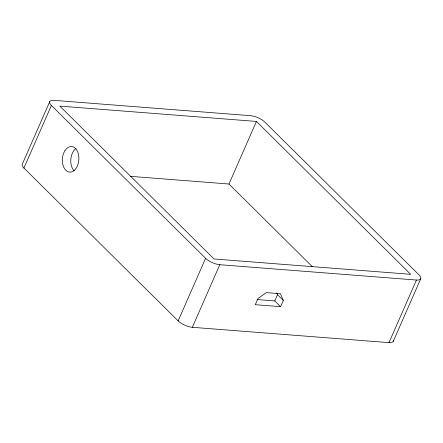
<?xml version="1.0" encoding="UTF-8"?>
<svg xmlns="http://www.w3.org/2000/svg" width="443" height="443" viewBox="0 0 443 443"><rect width="100%" height="100%" fill="white"/><g stroke="black" fill="none" stroke-linecap="round" stroke-linejoin="round"><path stroke-width="0.66" d="M49.766 101.58L22.294 164.17A11.02 4.037 23.7 0 0 23.911 168.03L178.13 320.909A11.02 4.037 23.7 0 0 192.34 327.299L388.971 342.633A11.02 4.037 23.7 0 0 393.373 340.34M23.911 168.03L51.388 105.44A11.02 4.037 23.7 0 1 54.029 100.367L250.66 115.701A11.02 4.037 23.7 0 1 264.87 122.091L419.089 274.97A11.02 4.037 23.7 0 1 416.442 280.042L388.971 342.633M312.459 266.791L228.97 184.028L256.442 121.437L59.816 106.098L214.03 258.972L410.661 274.311L256.442 121.437M178.13 320.909L205.602 258.319L51.388 105.44M192.34 327.299L219.817 264.709L416.442 280.042M280.563 306.667L255.279 304.695L258.025 298.438L266.393 292.613L280.436 293.709L283.31 300.409L280.563 306.667L274.776 300.935L277.523 294.673L276.742 292.851M393.234 341.42L420.706 278.83M130.308 176.331L228.97 184.028M257.012 299.551L274.776 300.935M277.523 294.673L283.31 300.409M219.817 264.709A11.02 4.037 23.7 0 1 205.602 258.319M74.18 170.871A12.858 8.251 -85.5 0 1 72.037 153.915L73.422 151.19A12.858 8.251 -85.5 0 1 76.174 148.278M64.994 150.537L63.609 153.256A12.858 8.251 -85.5 0 0 65.608 170.057A12.858 8.251 -85.5 0 0 76.755 167.244A12.858 8.251 -85.5 0 0 76.7 149.95L75.039 148.001A12.858 8.251 -85.5 0 0 64.994 150.537"/></g></svg>
